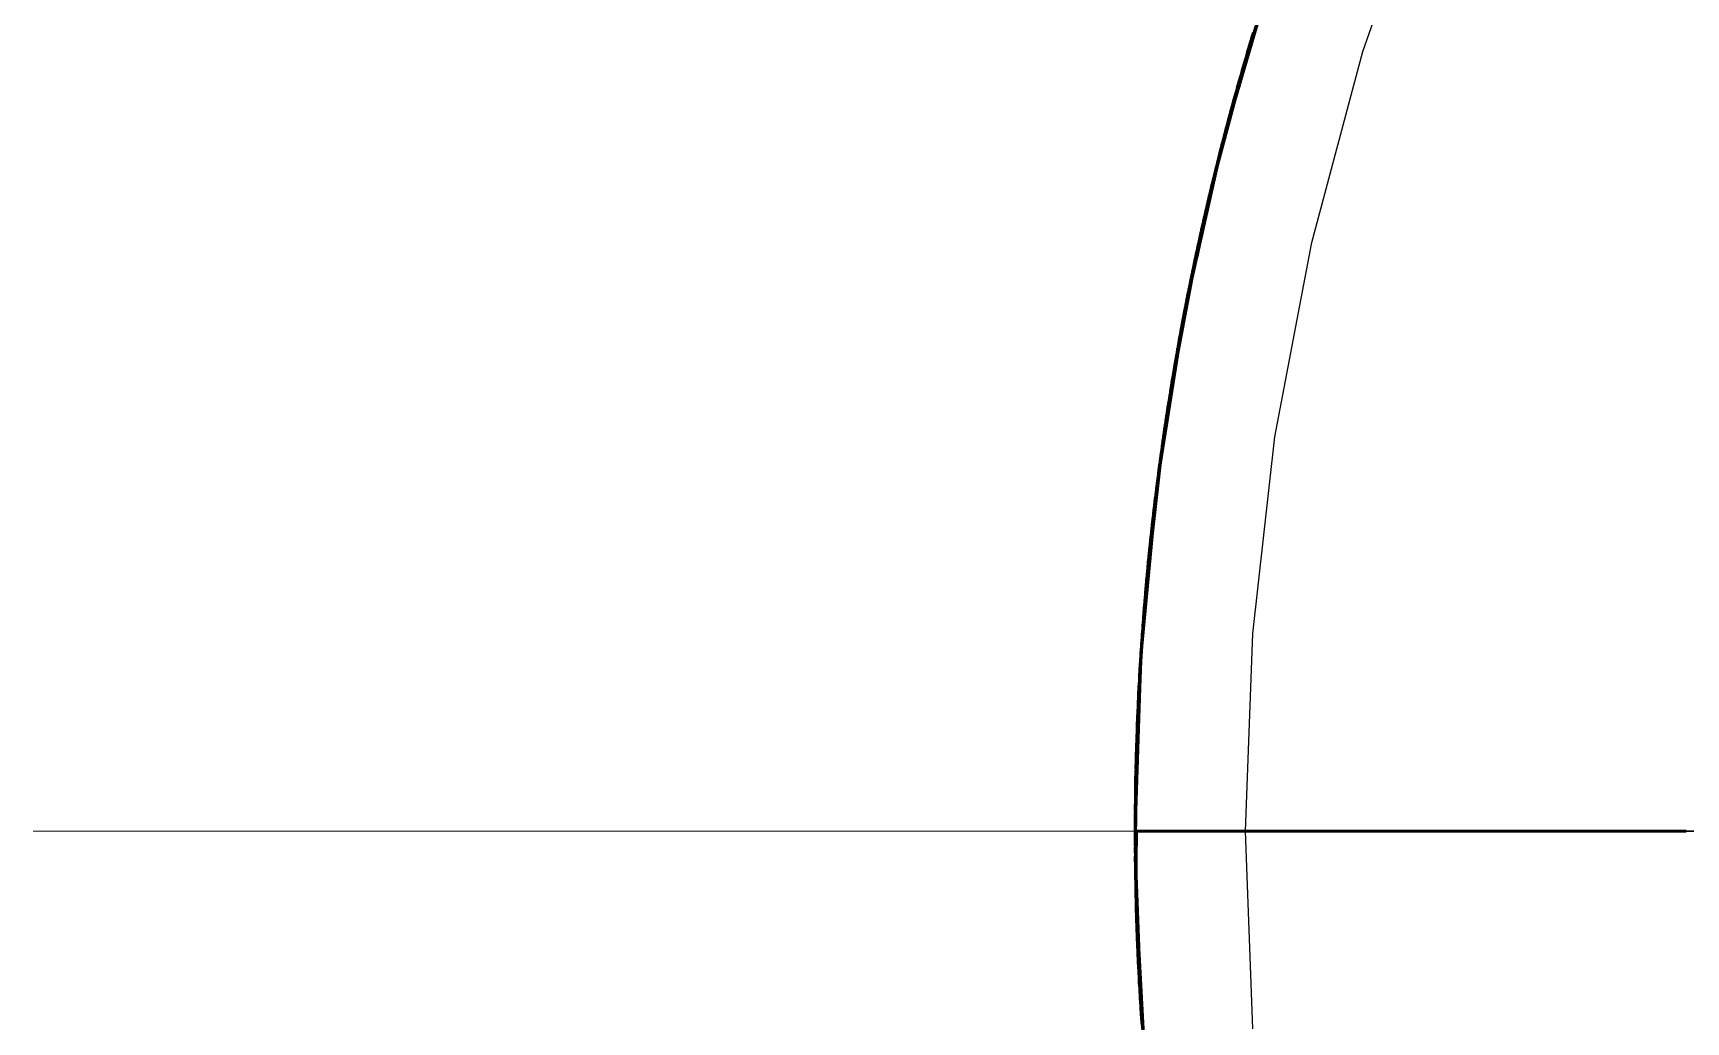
# Model space of a CAD drawing. Header units: millimetres. Extents: x 0 to 420, y 0 to 297.
# Drawn here: x 187.5 to 190.5, y 266.654 to 268.448 of the extents above; entities that cross this region are included whole.
import ezdxf

# ---------------------------------------------------------------- set-up
doc = ezdxf.new("R2010")
doc.units = ezdxf.units.MM
doc.linetypes.add('CENTER', pattern=[5.08, 3.175, -0.635, 0.635, -0.635])
doc.linetypes.add('DASHED', pattern=[1.524, 1.27, -0.254])
for name, color, linetype, lineweight in [('CENTER', 1, 'CENTER', 18), ('HIDDEN', 8, 'DASHED', 25), ('VISIBLE', 7, 'CONTINUOUS', 50)]:
    doc.layers.add(name, color=color, linetype=linetype, lineweight=lineweight)

msp = doc.modelspace()

# ---------------------------------------------------------------- linework, layer by layer
at = {"layer": 'CENTER'}
msp.add_line((187.49999, 266.99999), (201.50001, 266.99999), dxfattribs=at)
at = {"layer": 'HIDDEN'}
for points in [[(189.70795, 268.42695), (189.80771, 268.72695)], [(189.70944, 268.43195), (189.80952, 268.73185)], [(189.7112, 268.43784), (189.81164, 268.73762)], [(189.7129, 268.44327), (189.81162, 268.73716)], [(189.71297, 268.44372), (189.81378, 268.74337)], [(189.71412, 268.4473), (189.81233, 268.7389)], [(189.91325, 268.41482), (190.03181, 268.75363)], [(189.91325, 268.41482), (190.03181, 268.75363)], [(189.69952, 268.39834), (189.79749, 268.69894)], [(189.70124, 268.40425), (189.79958, 268.70472)], [(189.70446, 268.41515), (189.80348, 268.7154)], [(189.70472, 268.41583), (189.80104, 268.70816)], [(189.7062, 268.42106), (189.80559, 268.72119)], [(189.70935, 268.43145), (189.80667, 268.72356)], [(189.69152, 268.37059), (189.78776, 268.67174)], [(189.69465, 268.38152), (189.79157, 268.68246)], [(189.69549, 268.38419), (189.78996, 268.67736)], [(189.69635, 268.38743), (189.79364, 268.68825)], [(189.70009, 268.40006), (189.79547, 268.69275)], [(189.70313, 268.40978), (189.78918, 268.67312)], [(189.70774, 268.42536), (189.79216, 268.68088)], [(189.71248, 268.44119), (189.79507, 268.68844)], [(189.68204, 268.33688), (189.77616, 268.63869)], [(189.68344, 268.34191), (189.77788, 268.64363)], [(189.68509, 268.34783), (189.77989, 268.64943)], [(189.68649, 268.35258), (189.77963, 268.64827)], [(189.68675, 268.35374), (189.78192, 268.65523)], [(189.68949, 268.36253), (189.78031, 268.65003)], [(189.68984, 268.36468), (189.7857, 268.66595)], [(189.69101, 268.36855), (189.78446, 268.66187)], [(189.69396, 268.37819), (189.78329, 268.65777)], [(189.69852, 268.39401), (189.78624, 268.66545)], [(189.67415, 268.30811), (189.76647, 268.6105)], [(189.67576, 268.31406), (189.76846, 268.61632)], [(189.67739, 268.31999), (189.77045, 268.62213)], [(189.67877, 268.32502), (189.77215, 268.62707)], [(189.67883, 268.32501), (189.76961, 268.61908)], [(189.6804, 268.33095), (189.77415, 268.63289)], [(189.68211, 268.3369), (189.77422, 268.63268)], [(189.68317, 268.34071), (189.77495, 268.63458)], [(189.66511, 268.27427), (189.75531, 268.57729)], [(189.66668, 268.28022), (189.75725, 268.58312)], [(189.6696, 268.29121), (189.76087, 268.59391)], [(189.6702, 268.29321), (189.75911, 268.58807)], [(189.67119, 268.29715), (189.76283, 268.59974)], [(189.67448, 268.30908), (189.76433, 268.60356)], [(189.67736, 268.31893), (189.75841, 268.58382)], [(189.68167, 268.33459), (189.76125, 268.59165)], [(189.70022, 268.39557), (189.76402, 268.59929)], [(189.65783, 268.24633), (189.74627, 268.54986)], [(189.65913, 268.25139), (189.7479, 268.55483)], [(189.66067, 268.25734), (189.74981, 268.56067)], [(189.6618, 268.26141), (189.74934, 268.55881)], [(189.66222, 268.26328), (189.75173, 268.5665)], [(189.66461, 268.2714), (189.74999, 268.5606)], [(189.66601, 268.27746), (189.75391, 268.57248)], [(189.66879, 268.28718), (189.75282, 268.56841)], [(189.67303, 268.30299), (189.75563, 268.57616)], [(189.65048, 268.21744), (189.73712, 268.52149)], [(189.65198, 268.2234), (189.73899, 268.52735)], [(189.65349, 268.22936), (189.74087, 268.5332)], [(189.65466, 268.23371), (189.73986, 268.52941)], [(189.65478, 268.23442), (189.74248, 268.53816)], [(189.6563, 268.24038), (189.74438, 268.54402)], [(189.65772, 268.24567), (189.74421, 268.5431)], [(189.6587, 268.24946), (189.74491, 268.54504)], [(189.64207, 268.18342), (189.72657, 268.48807)], [(189.64353, 268.1894), (189.72841, 268.49395)], [(189.64625, 268.20044), (189.73182, 268.50479)], [(189.64664, 268.20177), (189.72995, 268.4982)], [(189.64773, 268.20641), (189.73367, 268.51066)], [(189.6506, 268.21766), (189.73487, 268.51379)], [(189.65732, 268.24333), (189.72973, 268.4939)], [(189.62536, 268.1126), (189.72214, 268.47377)], [(189.72214, 268.47377), (189.62536, 268.1126)], [(189.72214, 268.47377), (189.62536, 268.1126)], [(189.62675, 268.11776), (189.72202, 268.47332)], [(189.63532, 268.15534), (189.71806, 268.46048)], [(189.63795, 268.16641), (189.72139, 268.47136)], [(189.63883, 268.16978), (189.72022, 268.46689)], [(189.63939, 268.17238), (189.7232, 268.47723)], [(189.64145, 268.1798), (189.71918, 268.46267)], [(189.64274, 268.1859), (189.72505, 268.48252)], [(189.64534, 268.19571), (189.72183, 268.4705)], [(189.64926, 268.21152), (189.72448, 268.47835)], [(189.65331, 268.22758), (189.72707, 268.48602)], [(189.62734, 268.12125), (189.70795, 268.42695)], [(189.62851, 268.12632), (189.70944, 268.43195)], [(189.6299, 268.13232), (189.7112, 268.43784)], [(189.63126, 268.13785), (189.71121, 268.4374)], [(189.63129, 268.1383), (189.71297, 268.44372)], [(189.63222, 268.14195), (189.7118, 268.43918)], [(189.63249, 268.14338), (189.71448, 268.44872)], [(189.6339, 268.14937), (189.71627, 268.45461)], [(189.63506, 268.15398), (189.71591, 268.45298)], [(189.63757, 268.1637), (189.71658, 268.45495)], [(189.62074, 268.09215), (189.69952, 268.39834)], [(189.62209, 268.09816), (189.70124, 268.40425)], [(189.6246, 268.10925), (189.70446, 268.41515)], [(189.62482, 268.10991), (189.70248, 268.40778)], [(189.62597, 268.11525), (189.7062, 268.42106)], [(189.62846, 268.12581), (189.70713, 268.4235)], [(189.82035, 268.06809), (189.91325, 268.41482)], [(189.82035, 268.06809), (189.91325, 268.41482)], [(189.61451, 268.06395), (189.69152, 268.37059)], [(189.61694, 268.07507), (189.69465, 268.38152)], [(189.6176, 268.07776), (189.69336, 268.37633)], [(189.61827, 268.08107), (189.69635, 268.38743)], [(189.6212, 268.09392), (189.69789, 268.39205)], [(189.62362, 268.10378), (189.69286, 268.37206)], [(189.62724, 268.11964), (189.69534, 268.37997)], [(189.63097, 268.13578), (189.69776, 268.3877)], [(189.60718, 268.02971), (189.68204, 268.33688)], [(189.60826, 268.03482), (189.68344, 268.34191)], [(189.60953, 268.04083), (189.68509, 268.34783)], [(189.61063, 268.04566), (189.6849, 268.34664)], [(189.61081, 268.04684), (189.68675, 268.35374)], [(189.613, 268.05579), (189.68546, 268.34844)], [(189.61321, 268.05795), (189.68984, 268.36468)], [(189.61413, 268.06188), (189.68886, 268.36054)], [(189.61646, 268.07166), (189.68795, 268.35637)], [(189.62003, 268.08779), (189.69039, 268.36418)], [(189.64695, 268.19725), (189.68799, 268.35003)], [(189.60113, 268.0005), (189.67415, 268.30811)], [(189.60236, 268.00654), (189.67576, 268.31406)], [(189.60361, 268.01256), (189.67739, 268.31999)], [(189.60467, 268.01767), (189.67877, 268.32502)], [(189.60473, 268.01764), (189.67674, 268.31689)], [(189.60592, 268.0237), (189.6804, 268.33095)], [(189.60725, 268.0297), (189.68049, 268.33076)], [(189.60807, 268.03359), (189.68109, 268.33269)], [(189.59543, 267.97219), (189.66668, 268.28022)], [(189.59765, 267.98335), (189.6696, 268.29121)], [(189.59812, 267.98535), (189.66822, 268.28528)], [(189.59886, 267.98937), (189.67119, 268.29715)], [(189.6014, 268.00152), (189.67245, 268.30106)], [(189.60364, 268.01149), (189.66779, 268.28099)], [(189.60696, 268.02738), (189.67013, 268.28898)], [(189.62163, 268.08948), (189.67241, 268.29676)], [(189.58972, 267.94295), (189.65913, 268.25139)], [(189.59088, 267.94898), (189.66067, 268.25734)], [(189.59174, 267.9531), (189.66032, 268.25544)], [(189.59205, 267.95501), (189.66222, 268.26328)], [(189.59392, 267.96327), (189.66085, 268.25726)], [(189.59424, 267.96617), (189.66511, 268.27427)], [(189.59494, 267.96939), (189.66402, 268.26939)], [(189.59709, 267.97925), (189.66318, 268.26523)], [(189.60034, 267.99535), (189.66549, 268.27313)], [(189.58324, 267.90851), (189.65048, 268.21744)], [(189.58435, 267.91456), (189.65198, 268.2234)], [(189.58548, 267.9206), (189.65349, 268.22936)], [(189.58638, 267.92501), (189.65272, 268.22552)], [(189.58645, 267.92573), (189.65478, 268.23442)], [(189.58759, 267.93178), (189.6563, 268.24038)], [(189.58867, 267.93713), (189.6562, 268.23945)], [(189.58874, 267.93782), (189.65783, 268.24633)], [(189.58941, 267.94098), (189.65677, 268.24142)], [(189.57807, 267.88009), (189.64353, 268.1894)], [(189.58008, 267.89129), (189.64625, 268.20044)], [(189.58039, 267.8926), (189.6448, 268.19376)], [(189.58118, 267.89734), (189.64773, 268.20641)], [(189.58335, 267.90877), (189.64873, 268.20962)], [(189.58842, 267.93477), (189.64485, 268.18942)], [(189.57395, 267.8568), (189.63795, 268.16641)], [(189.57462, 267.86021), (189.63707, 268.16186)], [(189.57501, 267.86285), (189.63939, 268.17238)], [(189.5766, 267.87039), (189.63629, 268.15754)], [(189.57699, 267.87404), (189.64207, 268.18342)], [(189.5775, 267.87655), (189.6409, 268.17779)], [(189.57947, 267.88648), (189.63843, 268.16554)], [(189.5824, 267.90258), (189.64058, 268.17352)], [(189.58541, 267.91881), (189.64269, 268.18138)], [(189.56807, 267.82226), (189.6299, 268.13232)], [(189.56908, 267.82787), (189.62994, 268.13189)], [(189.56909, 267.82832), (189.63129, 268.1383)], [(189.56978, 267.83203), (189.63042, 268.13371)], [(189.56996, 267.83347), (189.63249, 268.14338)], [(189.57099, 267.83954), (189.6339, 268.14937)], [(189.57185, 267.84419), (189.63365, 268.14771)], [(189.57202, 267.84559), (189.63532, 268.15534)], [(189.57374, 267.85404), (189.63418, 268.1497)], [(189.55585, 267.74521), (189.62536, 268.1126)], [(189.62536, 268.1126), (189.55585, 267.74521)], [(189.62536, 268.1126), (189.55585, 267.74521)], [(189.55616, 267.74685), (189.62527, 268.11213)], [(189.56244, 267.78768), (189.62209, 268.09816)], [(189.56424, 267.79891), (189.6246, 268.10925)], [(189.56441, 267.79954), (189.62311, 268.10178)], [(189.56523, 267.80498), (189.62597, 268.11525)], [(189.56622, 267.81106), (189.62734, 268.12125)], [(189.56705, 267.81568), (189.62674, 268.11774)], [(189.56707, 267.81619), (189.62851, 268.12632)], [(189.55876, 267.76431), (189.61694, 268.07507)], [(189.55925, 267.76702), (189.61599, 268.06979)], [(189.5597, 267.77038), (189.61827, 268.08107)], [(189.56147, 267.7816), (189.62074, 268.09215)], [(189.56182, 267.7834), (189.61951, 268.08577)], [(189.56622, 267.80946), (189.61773, 268.07355)], [(189.56893, 267.8258), (189.61965, 268.08141)], [(189.75361, 267.7154), (189.82035, 268.06809)], [(189.75361, 267.7154), (189.82035, 268.06809)], [(189.55353, 267.72968), (189.60953, 268.04083)], [(189.55432, 267.73457), (189.60942, 268.03965)], [(189.55443, 267.73575), (189.61081, 268.04684)], [(189.55604, 267.74481), (189.60987, 268.04148)], [(189.55612, 267.747), (189.61321, 268.05795)], [(189.55678, 267.75096), (189.6125, 268.05376)], [(189.55704, 267.75307), (189.61451, 268.06395)], [(189.55848, 267.76084), (189.61185, 268.04955)], [(189.56103, 267.77722), (189.61378, 268.05746)], [(189.56361, 267.79338), (189.61576, 268.06551)], [(189.58098, 267.88811), (189.6123, 268.04326)], [(189.54854, 267.69499), (189.60236, 268.00654)], [(189.5494, 267.70109), (189.60361, 268.01256)], [(189.55014, 267.70625), (189.60467, 268.01767)], [(189.55019, 267.7062), (189.60316, 268.00944)], [(189.55101, 267.71234), (189.60592, 268.0237)], [(189.55189, 267.71843), (189.60718, 268.02971)], [(189.55195, 267.71839), (189.60603, 268.02354)], [(189.55252, 267.72233), (189.60649, 268.02547)], [(189.55264, 267.72359), (189.60826, 268.03482)], [(189.5453, 267.67156), (189.59765, 267.98335)], [(189.54564, 267.67356), (189.59665, 267.97734)], [(189.54613, 267.67765), (189.59886, 267.98937)], [(189.54769, 267.6889), (189.60113, 268.0005)], [(189.5479, 267.68994), (189.59987, 267.99336)], [(189.5518, 267.71608), (189.59832, 267.98114)], [(189.56253, 267.77904), (189.6001, 267.98904)], [(189.54072, 267.63683), (189.59088, 267.94898)], [(189.54132, 267.64099), (189.59065, 267.94707)], [(189.5415, 267.64292), (189.59205, 267.95501)], [(189.54285, 267.65127), (189.59106, 267.9489)], [(189.54298, 267.6542), (189.59424, 267.96617)], [(189.54348, 267.65745), (189.59346, 267.96122)], [(189.54379, 267.66028), (189.59543, 267.97219)], [(189.545, 267.66739), (189.59289, 267.95701)], [(189.54723, 267.68373), (189.59469, 267.965)], [(189.5495, 267.7), (189.59649, 267.97303)], [(189.53713, 267.60817), (189.58548, 267.9206)], [(189.53774, 267.61259), (189.58496, 267.91673)], [(189.53777, 267.61335), (189.58645, 267.92573)], [(189.53853, 267.61946), (189.58759, 267.93178)], [(189.53926, 267.62483), (189.58756, 267.93086)], [(189.53929, 267.62556), (189.58874, 267.93782)], [(189.53976, 267.62874), (189.58799, 267.93284)], [(189.53994, 267.63073), (189.58972, 267.94295)], [(189.53359, 267.57857), (189.58008, 267.89129)], [(189.5343, 267.58467), (189.58118, 267.89734)], [(189.53565, 267.59595), (189.58324, 267.90851)], [(189.53574, 267.59625), (189.58198, 267.90061)], [(189.53638, 267.60206), (189.58435, 267.91456)], [(189.52965, 267.54376), (189.57395, 267.8568)], [(189.53032, 267.54986), (189.57501, 267.86285)], [(189.53159, 267.56116), (189.57699, 267.87404)], [(189.53194, 267.5637), (189.57617, 267.86835)], [(189.53229, 267.56727), (189.57807, 267.88009)], [(189.53381, 267.57987), (189.57906, 267.88453)], [(189.53519, 267.59002), (189.57612, 267.864)], [(189.53716, 267.60635), (189.57774, 267.87202)], [(189.53916, 267.62248), (189.57938, 267.88018)], [(189.5266, 267.51504), (189.56909, 267.82832)], [(189.52715, 267.52023), (189.56996, 267.83347)], [(189.52778, 267.52635), (189.57099, 267.83954)], [(189.52834, 267.53102), (189.57084, 267.83786)], [(189.52843, 267.53246), (189.57202, 267.84559)], [(189.52961, 267.54097), (189.57125, 267.83987)], [(189.5301, 267.5472), (189.57336, 267.85218)], [(189.53143, 267.5575), (189.57285, 267.8478)], [(189.53328, 267.5737), (189.57449, 267.85593)], [(189.52362, 267.48537), (189.56424, 267.79891)], [(189.52422, 267.49149), (189.56523, 267.80498)], [(189.52483, 267.49762), (189.56622, 267.81106)], [(189.52535, 267.5028), (189.56707, 267.81619)], [(189.52536, 267.50231), (189.56584, 267.80752)], [(189.52597, 267.50892), (189.56807, 267.82226)], [(189.52662, 267.5146), (189.56814, 267.82185)], [(189.52705, 267.51876), (189.56851, 267.8237)], [(189.52089, 267.45662), (189.5597, 267.77038)], [(189.52195, 267.46793), (189.56147, 267.7816)], [(189.52218, 267.46974), (189.56065, 267.77516)], [(189.52253, 267.47405), (189.56244, 267.78768)], [(189.52374, 267.48598), (189.56323, 267.79138)], [(189.5266, 267.51251), (189.56106, 267.77083)], [(189.51398, 267.37364), (189.55585, 267.74521)], [(189.55585, 267.74521), (189.51398, 267.37364)], [(189.55585, 267.74521), (189.51398, 267.37364)], [(189.51398, 267.37364), (189.55541, 267.74133)], [(189.51879, 267.43306), (189.55612, 267.747)], [(189.5192, 267.43704), (189.55567, 267.74277)], [(189.51933, 267.43917), (189.55704, 267.75307)], [(189.52027, 267.44699), (189.55529, 267.73855)], [(189.52033, 267.4505), (189.55876, 267.76431)], [(189.52065, 267.45322), (189.55814, 267.75896)], [(189.52179, 267.46353), (189.55672, 267.74653)], [(189.52333, 267.47979), (189.55818, 267.7547)], [(189.52493, 267.49606), (189.55964, 267.76284)], [(189.51588, 267.39814), (189.55101, 267.71234)], [(189.51637, 267.40428), (189.55189, 267.71843)], [(189.51643, 267.4042), (189.55113, 267.71223)], [(189.51676, 267.40821), (189.55147, 267.71415)], [(189.5168, 267.40947), (189.55264, 267.72359)], [(189.5173, 267.4156), (189.55353, 267.72968)], [(189.51778, 267.42054), (189.55349, 267.72851)], [(189.51782, 267.42172), (189.55443, 267.73575)], [(189.51885, 267.43086), (189.55383, 267.73036)], [(189.53468, 267.57541), (189.55614, 267.73233)], [(189.71342, 267.3587), (189.75361, 267.7154)], [(189.71342, 267.3587), (189.75361, 267.7154)], [(189.51321, 267.36321), (189.54613, 267.67765)], [(189.51405, 267.37454), (189.54769, 267.6889)], [(189.51419, 267.3756), (189.54688, 267.6817)], [(189.51452, 267.38067), (189.54854, 267.69499)], [(189.51499, 267.38681), (189.5494, 267.70109)], [(189.5154, 267.39201), (189.55014, 267.70625)], [(189.51545, 267.39192), (189.54915, 267.69796)], [(189.52317, 267.46546), (189.54738, 267.67737)], [(189.51155, 267.33961), (189.54298, 267.6542)], [(189.51183, 267.34287), (189.54252, 267.64921)], [(189.51197, 267.34573), (189.54379, 267.66028)], [(189.51276, 267.35708), (189.5453, 267.67156)], [(189.51297, 267.35908), (189.54468, 267.66549)], [(189.51392, 267.36937), (189.5435, 267.65303)], [(189.51516, 267.38572), (189.5448, 267.66118)], [(189.51644, 267.40193), (189.54611, 267.66938)], [(189.50929, 267.30465), (189.53853, 267.61946)], [(189.50967, 267.31079), (189.53929, 267.62556)], [(189.50969, 267.31002), (189.53855, 267.61856)], [(189.50993, 267.31398), (189.53886, 267.62054)], [(189.51, 267.316), (189.53994, 267.63073)], [(189.51038, 267.32213), (189.54072, 267.63683)], [(189.51072, 267.32632), (189.54061, 267.63491)], [(189.51078, 267.32826), (189.5415, 267.64292)], [(189.5116, 267.33668), (189.54091, 267.63677)], [(189.51272, 267.35287), (189.54222, 267.64497)], [(189.50791, 267.28101), (189.53565, 267.59595)], [(189.50799, 267.28134), (189.53489, 267.58799)], [(189.50825, 267.28716), (189.53638, 267.60206)], [(189.50862, 267.2933), (189.53713, 267.60817)], [(189.50893, 267.29851), (189.53777, 267.61335)], [(189.50894, 267.29772), (189.53685, 267.60427)], [(189.50606, 267.24604), (189.53159, 267.56116)], [(189.50637, 267.25217), (189.53229, 267.56727)], [(189.50695, 267.26354), (189.53359, 267.57857)], [(189.50708, 267.26482), (189.533, 267.57176)], [(189.50728, 267.26967), (189.5343, 267.58467)], [(189.50876, 267.29148), (189.53246, 267.55919)], [(189.50974, 267.30769), (189.53359, 267.56741)], [(189.50472, 267.2172), (189.52843, 267.53246)], [(189.50522, 267.22855), (189.52965, 267.54376)], [(189.50535, 267.22575), (189.52802, 267.52669)], [(189.50545, 267.23201), (189.52935, 267.5391)], [(189.50551, 267.23468), (189.53032, 267.54986)], [(189.50613, 267.24238), (189.52911, 267.53468)], [(189.50625, 267.24859), (189.53114, 267.55543)], [(189.50695, 267.25862), (189.53024, 267.54291)], [(189.50783, 267.2751), (189.53135, 267.55103)], [(189.50332, 267.18219), (189.52483, 267.49762)], [(189.50352, 267.18739), (189.52535, 267.5028)], [(189.50375, 267.19355), (189.52597, 267.50892)], [(189.50399, 267.19969), (189.5266, 267.51504)], [(189.50404, 267.19928), (189.52606, 267.5085)], [(189.50421, 267.2049), (189.52715, 267.52023)], [(189.50421, 267.20341), (189.52631, 267.51039)], [(189.50446, 267.21105), (189.52778, 267.52635)], [(189.50472, 267.21572), (189.52774, 267.52468)], [(189.50232, 267.15239), (189.52195, 267.46793)], [(189.50252, 267.15853), (189.52253, 267.47405)], [(189.50289, 267.1699), (189.52362, 267.48537)], [(189.50297, 267.17047), (189.52308, 267.47781)], [(189.5031, 267.17604), (189.52422, 267.49149)], [(189.50356, 267.18694), (189.52467, 267.49407)], [(189.50153, 267.12352), (189.51933, 267.43917)], [(189.50181, 267.13489), (189.52033, 267.4505)], [(189.50196, 267.13761), (189.52005, 267.4451)], [(189.50198, 267.14102), (189.52089, 267.45662)], [(189.50244, 267.1542), (189.52153, 267.46145)], [(189.50296, 267.16429), (189.52036, 267.44087)], [(189.50352, 267.18067), (189.5213, 267.44906)], [(189.50415, 267.19716), (189.52222, 267.45717)], [(189.50088, 267.09371), (189.5168, 267.40947)], [(189.501, 267.09986), (189.5173, 267.4156)], [(189.50112, 267.10601), (189.51782, 267.42172)], [(189.50116, 267.10483), (189.51734, 267.41445)], [(189.50138, 267.11738), (189.51879, 267.43306)], [(189.50154, 267.12135), (189.51861, 267.42881)], [(189.50158, 267.11517), (189.51756, 267.41633)], [(189.50198, 267.13135), (189.5185, 267.42458)], [(189.50244, 267.14799), (189.51942, 267.43261)], [(189.50824, 267.26041), (189.51975, 267.41848)], [(189.50042, 267.06483), (189.51452, 267.38067)], [(189.50051, 267.07098), (189.51499, 267.38681)], [(189.50058, 267.0762), (189.5154, 267.39201)], [(189.50065, 267.07608), (189.51494, 267.38369)], [(189.50068, 267.08235), (189.51588, 267.39814)], [(189.50079, 267.08851), (189.51637, 267.40428)], [(189.50085, 267.0884), (189.51601, 267.39808)], [(189.50092, 267.09248), (189.51622, 267.39998)], [(189.5, 266.99999), (189.51398, 267.37364)], [(189.51398, 267.37364), (189.5, 266.99999)], [(189.51398, 267.37364), (189.5, 266.99999)], [(189.5, 266.99999), (189.51398, 267.37364)], [(189.50017, 267.04118), (189.51276, 267.35708)], [(189.50022, 267.04732), (189.51321, 267.36321)], [(189.50025, 267.04317), (189.51253, 267.35097)], [(189.50035, 267.05868), (189.51405, 267.37454)], [(189.50042, 267.05975), (189.5137, 267.3673)], [(189.50075, 267.06989), (189.51292, 267.3467)], [(189.501, 267.08621), (189.5137, 267.35495)], [(189.5037, 267.14998), (189.51447, 267.36302)], [(189.7, 266.99999), (189.71342, 267.3587)], [(189.7, 266.99999), (189.71342, 267.3587)], [(189.5, 267.00615), (189.51038, 267.32213)], [(189.50001, 267.01229), (189.51078, 267.32826)], [(189.50006, 267.02366), (189.51155, 267.33961)], [(189.50007, 267.01035), (189.5104, 267.32023)], [(189.50009, 267.0298), (189.51197, 267.34573)], [(189.50014, 267.02692), (189.5114, 267.33461)], [(189.5003, 267.02073), (189.51058, 267.3221)], [(189.50039, 267.03694), (189.51137, 267.33037)], [(189.50054, 267.05353), (189.51214, 267.33846)], [(189.5, 266.99999), (189.51, 267.316)], [(189.50001, 266.99479), (189.50967, 267.31079)], [(189.50002, 266.98863), (189.50929, 267.30465)], [(189.50004, 266.98248), (189.50893, 267.29851)], [(189.50006, 266.97726), (189.50862, 267.2933)], [(189.50007, 266.99398), (189.50938, 267.3038)], [(189.50009, 266.97111), (189.50825, 267.28716)], [(189.5001, 266.98166), (189.50858, 267.2894)], [(189.50013, 266.99999), (189.50956, 267.30575)], [(189.50013, 266.96495), (189.50791, 267.28101)], [(189.50018, 266.96529), (189.50765, 267.27303)], [(189.50021, 266.95359), (189.50728, 267.26967)], [(189.50027, 266.94745), (189.50695, 267.26354)], [(189.50033, 266.94872), (189.50679, 267.25669)], [(189.50032, 266.97543), (189.50705, 267.24411)], [(189.50041, 266.93608), (189.50637, 267.25217)], [(189.50042, 266.95906), (189.50645, 267.23587)], [(189.50049, 266.92994), (189.50606, 267.24604)], [(189.5005, 266.99999), (189.50765, 267.25238)], [(189.50052, 266.93248), (189.50597, 267.2403)], [(189.50058, 266.94251), (189.50586, 267.22773)], [(189.50066, 266.91857), (189.50551, 267.23468)], [(189.50076, 266.91243), (189.50522, 267.22855)], [(189.50077, 266.91589), (189.50521, 267.22388)], [(189.5008, 266.92628), (189.50526, 267.21944)], [(189.50098, 266.90106), (189.50472, 267.2172)], [(189.50107, 266.90965), (189.50467, 267.21141)], [(189.50108, 266.89956), (189.50453, 267.20941)], [(189.50111, 266.89492), (189.50446, 267.21105)], [(189.50124, 266.88876), (189.50421, 267.2049)], [(189.50136, 266.88354), (189.50399, 267.19969)], [(189.50134, 266.88724), (189.504, 267.19504)], [(189.50143, 266.88317), (189.50387, 267.19311)], [(189.5015, 266.8774), (189.50375, 267.19355)], [(189.50166, 266.87124), (189.50352, 267.18739)], [(189.50173, 266.87081), (189.50339, 267.17865)], [(189.5018, 266.86604), (189.50332, 267.18219)], [(189.50196, 266.85989), (189.5031, 267.17604)], [(189.50214, 266.85374), (189.50289, 267.1699)], [(189.50167, 266.88101), (189.50328, 267.14165)], [(189.50306, 266.82487), (189.50198, 267.14102)], [(189.50219, 266.85429), (189.50283, 267.16232)], [(189.50268, 266.83623), (189.50232, 267.15239)], [(189.50269, 266.83804), (189.50232, 267.14589)], [(189.50249, 266.84237), (189.50252, 267.15853)], [(189.50396, 266.80124), (189.50138, 267.11738)], [(189.50386, 266.80518), (189.50147, 267.11313)], [(189.50371, 266.80738), (189.50153, 267.12352)], [(189.50367, 266.81521), (189.50163, 267.10889)], [(189.50328, 266.81873), (189.50181, 267.13489)], [(189.50325, 266.82145), (189.50187, 267.12947)], [(189.50308, 266.83185), (189.50203, 267.11694)], [(189.50209, 266.86457), (189.50287, 267.13345)], [(189.50256, 266.84811), (189.50245, 267.12524)], [(189.50547, 266.76623), (189.50068, 267.08235)], [(189.50519, 266.77238), (189.50079, 267.08851)], [(189.50526, 266.77225), (189.50082, 267.08233)], [(189.50495, 266.77758), (189.50088, 267.09371)], [(189.50507, 266.77638), (189.50091, 267.08421)], [(189.50468, 266.78373), (189.501, 267.09986)], [(189.50453, 266.78872), (189.50111, 267.0987)], [(189.50442, 266.78987), (189.50112, 267.10601)], [(189.5043, 266.79902), (189.50121, 267.10061)], [(189.50228, 266.99999), (189.50326, 267.10293)], [(189.50722, 266.73124), (189.50022, 267.04732)], [(189.50663, 266.74259), (189.50035, 267.05868)], [(189.50632, 266.74873), (189.50042, 267.06483)], [(189.50664, 266.74366), (189.50045, 267.05144)], [(189.50602, 266.75488), (189.50051, 267.07098)], [(189.50576, 266.76009), (189.50058, 267.0762)], [(189.50583, 266.75994), (189.50066, 267.06788)], [(189.5021, 266.99999), (189.5015, 267.04725)], [(189.50856, 266.70762), (189.50006, 267.02366)], [(189.5082, 266.71375), (189.50009, 267.0298)], [(189.50756, 266.72511), (189.50017, 267.04118)], [(189.50843, 266.71085), (189.50023, 267.01867)], [(189.50752, 266.72709), (189.50032, 267.03504)], [(189.50715, 266.73746), (189.50071, 267.02254)], [(189.50632, 266.75377), (189.50098, 267.03083)], [(189.50554, 266.77014), (189.50124, 267.03909)], [(189.50961, 266.69013), (189.5, 267.00615)], [(189.51398, 266.62634), (189.5, 266.99999)], [(189.5, 266.99999), (189.5139, 266.62847)], [(190.75, 266.99999), (189.5, 266.99999)], [(189.5, 266.99999), (190.75, 266.99999)], [(189.5, 266.99999), (189.5, 266.99999)], [(189.5, 266.99999), (190.75, 266.99999)], [(189.5, 266.99999), (189.5, 266.99999)], [(189.5, 266.99999), (189.51398, 266.62634)], [(189.5137, 266.63008), (189.5, 266.99999)], [(189.51185, 266.65716), (189.5, 266.99987)], [(189.50923, 266.69627), (189.50001, 267.01229)], [(189.51033, 266.6788), (189.50001, 266.99479)], [(189.51073, 266.67265), (189.50002, 266.98863)], [(189.50283, 266.83368), (189.50005, 266.99738)], [(189.50941, 266.69434), (189.50014, 267.00427)], [(189.51045, 266.67796), (189.50015, 266.98782)], [(189.50038, 266.99999), (189.5002, 267.00616)], [(189.50999, 266.68817), (189.50021, 266.98975)], [(189.50898, 266.70469), (189.50044, 266.99784)], [(189.50805, 266.72087), (189.50046, 267.01445)], [(189.50421, 266.83387), (189.50221, 266.99155)], [(189.71342, 266.64129), (189.7, 266.99999)], [(189.71342, 266.64129), (189.7, 266.99999)], [(189.51114, 266.66652), (189.50004, 266.98248)], [(189.51149, 266.66131), (189.50006, 266.97726)], [(189.51191, 266.65517), (189.50009, 266.97111)], [(189.51233, 266.64903), (189.50013, 266.96495)], [(189.51126, 266.66566), (189.50027, 266.97339)], [(189.51237, 266.64937), (189.50038, 266.95697)], [(189.51314, 266.6377), (189.50021, 266.95359)], [(189.51359, 266.63158), (189.50027, 266.94745)], [(189.51444, 266.62023), (189.50041, 266.93608)], [(189.51491, 266.61411), (189.50049, 266.92994)], [(189.51356, 266.63283), (189.50055, 266.94059)], [(189.51187, 266.65949), (189.50161, 266.92807)], [(189.50913, 266.72298), (189.50168, 266.93634)], [(189.5158, 266.60277), (189.50066, 266.91857)], [(189.51478, 266.61663), (189.50076, 266.9242)], [(189.51629, 266.59665), (189.50076, 266.91243)], [(189.51723, 266.58533), (189.50098, 266.90106)], [(189.51608, 266.60011), (189.50105, 266.90777)], [(189.51545, 266.61048), (189.50137, 266.90335)], [(189.51421, 266.62663), (189.50145, 266.91166)], [(189.513, 266.64318), (189.50153, 266.91978)], [(189.51774, 266.5792), (189.50111, 266.89492)], [(189.51827, 266.57306), (189.50124, 266.88876)], [(189.51742, 266.58379), (189.50128, 266.89331)], [(189.51677, 266.59391), (189.5013, 266.89528)], [(189.51871, 266.56787), (189.50136, 266.88354)], [(189.51925, 266.56174), (189.5015, 266.8774)], [(189.5188, 266.56752), (189.50165, 266.87695)], [(189.51846, 266.57152), (189.50166, 266.87892)], [(189.51979, 266.5556), (189.50166, 266.87124)], [(189.52025, 266.55042), (189.5018, 266.86604)], [(189.52081, 266.54429), (189.50196, 266.85989)], [(189.51989, 266.55519), (189.50208, 266.86251)], [(189.52137, 266.53817), (189.50214, 266.85374)], [(189.52244, 266.52685), (189.50249, 266.84237)], [(189.52139, 266.5387), (189.50256, 266.84617)], [(189.52302, 266.52074), (189.50268, 266.83623)], [(189.52412, 266.50942), (189.50306, 266.82487)], [(189.52291, 266.52253), (189.50309, 266.82975)], [(189.51146, 266.66231), (189.5031, 266.82582)], [(189.52473, 266.50331), (189.50328, 266.81873)], [(189.52452, 266.50601), (189.50368, 266.81333)], [(189.52587, 266.492), (189.50371, 266.80738)], [(189.51919, 266.56534), (189.50432, 266.82554)], [(189.52064, 266.54899), (189.50442, 266.8173)], [(189.52215, 266.53255), (189.50453, 266.80912)], [(189.5265, 266.48588), (189.50396, 266.80124)], [(189.52617, 266.48978), (189.50432, 266.79701)], [(189.52769, 266.47457), (189.50442, 266.78987)], [(189.5237, 266.51637), (189.50463, 266.80081)], [(189.52833, 266.46845), (189.50468, 266.78373)], [(189.52534, 266.49981), (189.50474, 266.79276)], [(189.52699, 266.48367), (189.50484, 266.78448)], [(189.52787, 266.47346), (189.50487, 266.78255)], [(189.52899, 266.46233), (189.50495, 266.77758)], [(189.52956, 266.45716), (189.50519, 266.77238)], [(189.53022, 266.45104), (189.50547, 266.76623)], [(189.52918, 266.46118), (189.50557, 266.76811)], [(189.52964, 266.45701), (189.5056, 266.76625)], [(189.5309, 266.44493), (189.50576, 266.76009)], [(189.53149, 266.43975), (189.50602, 266.75488)], [(189.53218, 266.43363), (189.50632, 266.74873)], [(189.53099, 266.44476), (189.50636, 266.75179)], [(189.53288, 266.42753), (189.50663, 266.74259)], [(189.53282, 266.42859), (189.5072, 266.73537)], [(189.53419, 266.41623), (189.50722, 266.73124)], [(189.53491, 266.41014), (189.50756, 266.72511)], [(189.53474, 266.4121), (189.5081, 266.71898)], [(189.53627, 266.39885), (189.5082, 266.71375)], [(189.53701, 266.39275), (189.50856, 266.70762)], [(189.53669, 266.39594), (189.50904, 266.70265)], [(189.53841, 266.38146), (189.50923, 266.69627)], [(189.53005, 266.45499), (189.50942, 266.71477)], [(189.53917, 266.37536), (189.50961, 266.69013)], [(189.53187, 266.43863), (189.50971, 266.70656)], [(189.53372, 266.42245), (189.51, 266.69825)], [(189.53567, 266.40592), (189.51028, 266.6902)], [(189.53871, 266.37957), (189.51005, 266.68628)], [(189.5406, 266.36409), (189.51033, 266.6788)], [(189.53763, 266.38983), (189.51057, 266.68192)], [(189.54139, 266.35799), (189.51073, 266.67265)], [(189.53966, 266.37347), (189.51085, 266.67378)], [(189.54078, 266.36323), (189.51092, 266.67189)], [(189.54218, 266.35189), (189.51114, 266.66652)], [(189.54287, 266.34672), (189.51149, 266.66131)], [(189.54236, 266.35101), (189.51194, 266.65748)], [(189.5247, 266.51843), (189.51273, 266.67578)], [(189.54367, 266.34061), (189.51191, 266.65517)], [(189.54288, 266.3471), (189.51202, 266.65546)]]:
    msp.add_lwpolyline(points, dxfattribs=at)
at = {"layer": 'VISIBLE'}
for points in [[(189.65914, 268.25141), (189.74791, 268.55485)], [(189.68799, 268.35003), (189.7146, 268.44909)], [(189.69776, 268.3877), (189.70987, 268.43339)], [(189.70713, 268.4235), (189.70873, 268.42958)], [(189.70873, 268.42958), (189.70935, 268.43145)], [(189.70987, 268.43339), (189.71248, 268.44119)], [(189.71121, 268.4374), (189.7123, 268.44149)], [(189.7118, 268.43918), (189.71344, 268.44529)], [(189.7123, 268.44149), (189.7129, 268.44327)], [(189.71344, 268.44529), (189.71412, 268.4473)], [(189.69286, 268.37206), (189.70056, 268.4019)], [(189.69534, 268.37997), (189.70519, 268.41765)], [(189.69789, 268.39205), (189.69945, 268.3981)], [(189.69945, 268.3981), (189.70009, 268.40006)], [(189.70056, 268.4019), (189.70313, 268.40978)], [(189.70248, 268.40778), (189.70406, 268.41384)], [(189.70406, 268.41384), (189.70472, 268.41583)], [(189.70519, 268.41765), (189.70774, 268.42536)], [(189.68365, 268.34264), (189.70022, 268.39557)], [(189.68795, 268.35637), (189.69147, 268.37039)], [(189.68886, 268.36054), (189.69037, 268.36656)], [(189.69037, 268.36656), (189.69101, 268.36855)], [(189.69039, 268.36418), (189.69599, 268.38616)], [(189.69147, 268.37039), (189.69396, 268.37819)], [(189.69336, 268.37633), (189.69489, 268.38233)], [(189.69489, 268.38233), (189.69549, 268.38419)], [(189.69599, 268.38616), (189.69852, 268.39401)], [(189.67241, 268.29676), (189.68365, 268.34264)], [(189.68109, 268.33269), (189.68258, 268.33881)], [(189.68151, 268.33497), (189.68211, 268.3369)], [(189.68258, 268.33881), (189.68317, 268.34071)], [(189.6849, 268.34664), (189.68592, 268.35078)], [(189.68546, 268.34844), (189.68699, 268.35461)], [(189.68592, 268.35078), (189.68649, 268.35258)], [(189.68699, 268.35461), (189.68949, 268.36253)], [(189.66779, 268.28099), (189.67493, 268.31098)], [(189.67013, 268.28898), (189.67927, 268.32682)], [(189.67245, 268.30106), (189.67389, 268.30716)], [(189.67389, 268.30716), (189.67448, 268.30908)], [(189.67493, 268.31098), (189.67736, 268.31893)], [(189.67674, 268.31689), (189.67821, 268.32299)], [(189.67821, 268.32299), (189.67883, 268.32501)], [(189.67927, 268.32682), (189.68167, 268.33459)], [(189.68049, 268.33076), (189.68151, 268.33497)], [(189.66318, 268.26523), (189.66643, 268.27929)], [(189.66541, 268.27546), (189.66601, 268.27746)], [(189.66549, 268.27313), (189.67066, 268.29515)], [(189.66643, 268.27929), (189.66879, 268.28718)], [(189.66822, 268.28528), (189.66963, 268.29131)], [(189.66963, 268.29131), (189.6702, 268.29321)], [(189.67066, 268.29515), (189.67303, 268.30299)], [(189.58973, 267.94296), (189.65914, 268.25141)], [(189.65677, 268.24142), (189.65815, 268.24756)], [(189.65815, 268.24756), (189.6587, 268.24946)], [(189.66032, 268.25544), (189.66126, 268.25959)], [(189.66085, 268.25726), (189.66226, 268.26344)], [(189.66126, 268.25959), (189.6618, 268.26141)], [(189.66226, 268.26344), (189.66461, 268.2714)], [(189.66402, 268.26939), (189.66541, 268.27546)], [(189.64269, 268.18138), (189.65103, 268.2196)], [(189.64485, 268.18942), (189.65506, 268.2355)], [(189.65006, 268.21575), (189.6506, 268.21766)], [(189.65103, 268.2196), (189.65331, 268.22758)], [(189.65272, 268.22552), (189.65407, 268.23166)], [(189.65407, 268.23166), (189.65466, 268.23371)], [(189.65506, 268.2355), (189.65732, 268.24333)], [(189.6562, 268.23945), (189.65715, 268.2437)], [(189.65715, 268.2437), (189.65772, 268.24567)], [(189.63258, 268.14375), (189.64695, 268.19725)], [(189.63843, 268.16554), (189.64313, 268.18774)], [(189.64058, 268.17352), (189.64706, 268.20368)], [(189.64313, 268.18774), (189.64534, 268.19571)], [(189.6448, 268.19376), (189.6461, 268.19982)], [(189.6461, 268.19982), (189.64664, 268.20177)], [(189.64706, 268.20368), (189.64926, 268.21152)], [(189.64873, 268.20962), (189.65006, 268.21575)], [(189.63544, 268.15586), (189.63757, 268.1637)], [(189.63629, 268.15754), (189.63925, 268.17181)], [(189.63707, 268.16186), (189.63833, 268.16794)], [(189.63833, 268.16794), (189.63883, 268.16978)], [(189.63925, 268.17181), (189.64145, 268.1798)], [(189.6409, 268.17779), (189.64218, 268.18389)], [(189.64218, 268.18389), (189.64274, 268.1859)], [(189.6123, 268.04326), (189.63258, 268.14375)], [(189.61965, 268.08141), (189.62885, 268.12778)], [(189.62885, 268.12778), (189.63097, 268.13578)], [(189.62994, 268.13189), (189.63077, 268.13603)], [(189.63042, 268.13371), (189.63167, 268.13989)], [(189.63077, 268.13603), (189.63126, 268.13785)], [(189.63167, 268.13989), (189.63222, 268.14195)], [(189.63365, 268.14771), (189.63452, 268.15199)], [(189.63418, 268.1497), (189.63544, 268.15586)], [(189.63452, 268.15199), (189.63506, 268.15398)], [(189.61773, 268.07355), (189.62518, 268.11179)], [(189.62156, 268.09577), (189.62362, 268.10378)], [(189.62311, 268.10178), (189.6243, 268.10791)], [(189.6243, 268.10791), (189.62482, 268.10991)], [(189.62518, 268.11179), (189.62724, 268.11964)], [(189.62527, 268.11213), (189.62536, 268.1126)], [(189.62536, 268.1126), (189.62675, 268.11776)], [(189.62536, 268.1126), (189.62536, 268.1126)], [(189.62674, 268.11774), (189.62796, 268.12391)], [(189.62796, 268.12391), (189.62846, 268.12581)], [(189.60842, 268.03555), (189.62163, 268.08948)], [(189.61378, 268.05746), (189.61798, 268.07977)], [(189.61447, 268.06375), (189.61646, 268.07166)], [(189.61576, 268.06551), (189.62156, 268.09577)], [(189.61599, 268.06979), (189.61713, 268.07589)], [(189.61713, 268.07589), (189.6176, 268.07776)], [(189.61798, 268.07977), (189.62003, 268.08779)], [(189.61951, 268.08577), (189.62068, 268.09191)], [(189.62068, 268.09191), (189.6212, 268.09392)], [(189.60942, 268.03965), (189.61018, 268.04383)], [(189.60987, 268.04148), (189.611, 268.04772)], [(189.61018, 268.04383), (189.61063, 268.04566)], [(189.611, 268.04772), (189.613, 268.05579)], [(189.61185, 268.04955), (189.61447, 268.06375)], [(189.6125, 268.05376), (189.61362, 268.05986)], [(189.61362, 268.05986), (189.61413, 268.06188)], [(189.59832, 267.98114), (189.60505, 268.01949)], [(189.6001, 267.98904), (189.60842, 268.03555)], [(189.60172, 268.00341), (189.60364, 268.01149)], [(189.60316, 268.00944), (189.60423, 268.0156)], [(189.60423, 268.0156), (189.60473, 268.01764)], [(189.60505, 268.01949), (189.60696, 268.02738)], [(189.60603, 268.02354), (189.60678, 268.02777)], [(189.60649, 268.02547), (189.6076, 268.03167)], [(189.60678, 268.02777), (189.60725, 268.0297)], [(189.6076, 268.03167), (189.60807, 268.03359)], [(189.59469, 267.965), (189.59846, 267.98735)], [(189.59524, 267.97125), (189.59709, 267.97925)], [(189.59649, 267.97303), (189.60172, 268.00341)], [(189.59665, 267.97734), (189.59768, 267.98344)], [(189.59768, 267.98344), (189.59812, 267.98535)], [(189.59846, 267.98735), (189.60034, 267.99535)], [(189.59987, 267.99336), (189.60093, 267.99953)], [(189.60093, 267.99953), (189.6014, 268.00152)], [(189.59065, 267.94707), (189.59133, 267.95126)], [(189.59106, 267.9489), (189.59208, 267.95516)], [(189.59133, 267.95126), (189.59174, 267.9531)], [(189.59208, 267.95516), (189.59392, 267.96327)], [(189.59289, 267.95701), (189.59524, 267.97125)], [(189.59346, 267.96122), (189.59447, 267.96736)], [(189.59447, 267.96736), (189.59494, 267.96939)], [(189.53995, 267.63074), (189.58973, 267.94296)], [(189.57938, 267.88018), (189.58666, 267.92683)], [(189.58364, 267.9107), (189.58541, 267.91881)], [(189.58496, 267.91673), (189.58592, 267.92293)], [(189.58592, 267.92293), (189.58638, 267.92501)], [(189.58666, 267.92683), (189.58842, 267.93477)], [(189.58756, 267.93086), (189.58823, 267.93515)], [(189.58799, 267.93284), (189.58898, 267.93906)], [(189.58823, 267.93515), (189.58867, 267.93713)], [(189.58898, 267.93906), (189.58941, 267.94098)], [(189.57003, 267.83384), (189.58098, 267.88811)], [(189.57612, 267.864), (189.58068, 267.89457)], [(189.57774, 267.87202), (189.58364, 267.9107)], [(189.57777, 267.87842), (189.57947, 267.88648)], [(189.57906, 267.88453), (189.57997, 267.89065)], [(189.57997, 267.89065), (189.58039, 267.8926)], [(189.58068, 267.89457), (189.5824, 267.90258)], [(189.58198, 267.90061), (189.58292, 267.9068)], [(189.58292, 267.9068), (189.58335, 267.90877)], [(189.57285, 267.8478), (189.57491, 267.86227)], [(189.57336, 267.85218), (189.57423, 267.85835)], [(189.57423, 267.85835), (189.57462, 267.86021)], [(189.57449, 267.85593), (189.57777, 267.87842)], [(189.57491, 267.86227), (189.5766, 267.87039)], [(189.57617, 267.86835), (189.57707, 267.87451)], [(189.57707, 267.87451), (189.5775, 267.87655)], [(189.55614, 267.73233), (189.57003, 267.83384)], [(189.56851, 267.8237), (189.56936, 267.82993)], [(189.56871, 267.82602), (189.56908, 267.82787)], [(189.56936, 267.82993), (189.56978, 267.83203)], [(189.57084, 267.83786), (189.57144, 267.84218)], [(189.57125, 267.83987), (189.57211, 267.84611)], [(189.57144, 267.84218), (189.57185, 267.84419)], [(189.57211, 267.84611), (189.57374, 267.85404)], [(189.55964, 267.76284), (189.56466, 267.80147)], [(189.56106, 267.77083), (189.56731, 267.81766)], [(189.56323, 267.79138), (189.56402, 267.79755)], [(189.56402, 267.79755), (189.56441, 267.79954)], [(189.56466, 267.80147), (189.56622, 267.80946)], [(189.56584, 267.80752), (189.56667, 267.81375)], [(189.56667, 267.81375), (189.56705, 267.81568)], [(189.56731, 267.81766), (189.56893, 267.8258)], [(189.56814, 267.82185), (189.56871, 267.82602)], [(189.55275, 267.72433), (189.56253, 267.77904)], [(189.55672, 267.74653), (189.5595, 267.76907)], [(189.55818, 267.7547), (189.56205, 267.78526)], [(189.55889, 267.76514), (189.55925, 267.76702)], [(189.5595, 267.76907), (189.56103, 267.77722)], [(189.56065, 267.77516), (189.56143, 267.78135)], [(189.56143, 267.78135), (189.56182, 267.7834)], [(189.56205, 267.78526), (189.56361, 267.79338)], [(189.55383, 267.73036), (189.55456, 267.73663)], [(189.55456, 267.73663), (189.55604, 267.74481)], [(189.55529, 267.73855), (189.55701, 267.75286)], [(189.55541, 267.74133), (189.55585, 267.74521)], [(189.55567, 267.74277), (189.55641, 267.74892)], [(189.55585, 267.74521), (189.55616, 267.74685)], [(189.55585, 267.74521), (189.55585, 267.74521)], [(189.55641, 267.74892), (189.55678, 267.75096)], [(189.55701, 267.75286), (189.55848, 267.76084)], [(189.55814, 267.75896), (189.55889, 267.76514)], [(189.54611, 267.66938), (189.5504, 267.70809)], [(189.54738, 267.67737), (189.55275, 267.72433)], [(189.5504, 267.70809), (189.5518, 267.71608)], [(189.55113, 267.71223), (189.55161, 267.71647)], [(189.55147, 267.71415), (189.55217, 267.7204)], [(189.55161, 267.71647), (189.55195, 267.71839)], [(189.55217, 267.7204), (189.55252, 267.72233)], [(189.55349, 267.72851), (189.55398, 267.73271)], [(189.55398, 267.73271), (189.55432, 267.73457)], [(189.5448, 267.66118), (189.5481, 267.69183)], [(189.54585, 267.6756), (189.54723, 267.68373)], [(189.54688, 267.6817), (189.54755, 267.68791)], [(189.54755, 267.68791), (189.5479, 267.68994)], [(189.5481, 267.69183), (189.5495, 267.7)], [(189.54915, 267.69796), (189.54984, 267.70415)], [(189.54984, 267.70415), (189.55019, 267.7062)], [(189.54152, 267.64307), (189.54285, 267.65127)], [(189.54222, 267.64497), (189.54367, 267.65933)], [(189.54252, 267.64921), (189.54314, 267.65539)], [(189.54314, 267.65539), (189.54348, 267.65745)], [(189.5435, 267.65303), (189.54585, 267.6756)], [(189.54367, 267.65933), (189.545, 267.66739)], [(189.54468, 267.66549), (189.54532, 267.67165)], [(189.54532, 267.67165), (189.54564, 267.67356)], [(189.51, 267.316), (189.53995, 267.63074)], [(189.53791, 267.61445), (189.53916, 267.62248)], [(189.53855, 267.61856), (189.53895, 267.62285)], [(189.53886, 267.62054), (189.53945, 267.6268)], [(189.53895, 267.62285), (189.53926, 267.62483)], [(189.53945, 267.6268), (189.53976, 267.62874)], [(189.54061, 267.63491), (189.54102, 267.63913)], [(189.54091, 267.63677), (189.54152, 267.64307)], [(189.54102, 267.63913), (189.54132, 267.64099)], [(189.53246, 267.55919), (189.53591, 267.59816)], [(189.53359, 267.56741), (189.53791, 267.61445)], [(189.53398, 267.58188), (189.53519, 267.59002)], [(189.53489, 267.58799), (189.53544, 267.59423)], [(189.53544, 267.59423), (189.53574, 267.59625)], [(189.53591, 267.59816), (189.53716, 267.60635)], [(189.53685, 267.60427), (189.53741, 267.61051)], [(189.53741, 267.61051), (189.53774, 267.61259)], [(189.52719, 267.5206), (189.53468, 267.57541)], [(189.53024, 267.54291), (189.53209, 267.56558)], [(189.53026, 267.54928), (189.53143, 267.5575)], [(189.53114, 267.55543), (189.53164, 267.56163)], [(189.53135, 267.55103), (189.53398, 267.58188)], [(189.53164, 267.56163), (189.53194, 267.5637)], [(189.53209, 267.56558), (189.53328, 267.5737)], [(189.533, 267.57176), (189.53352, 267.57792)], [(189.53352, 267.57792), (189.53381, 267.57987)], [(189.52774, 267.52468), (189.52807, 267.52901)], [(189.52802, 267.52669), (189.52849, 267.53297)], [(189.52807, 267.52901), (189.52834, 267.53102)], [(189.52849, 267.53297), (189.52961, 267.54097)], [(189.52911, 267.53468), (189.53026, 267.54928)], [(189.52935, 267.5391), (189.52983, 267.54533)], [(189.52983, 267.54533), (189.5301, 267.5472)], [(189.51975, 267.41848), (189.52719, 267.5206)], [(189.52222, 267.45717), (189.5255, 267.50428)], [(189.52467, 267.49407), (189.5251, 267.50033)], [(189.5251, 267.50033), (189.52536, 267.50231)], [(189.5255, 267.50428), (189.5266, 267.51251)], [(189.52606, 267.5085), (189.52636, 267.51271)], [(189.52631, 267.51039), (189.52676, 267.51665)], [(189.52636, 267.51271), (189.52662, 267.5146)], [(189.52676, 267.51665), (189.52705, 267.51876)], [(189.52036, 267.44087), (189.5223, 267.47162)], [(189.5213, 267.44906), (189.52387, 267.48796)], [(189.52153, 267.46145), (189.52192, 267.46767)], [(189.52192, 267.46767), (189.52218, 267.46974)], [(189.5223, 267.47162), (189.52333, 267.47979)], [(189.52308, 267.47781), (189.52349, 267.48399)], [(189.52349, 267.48399), (189.52374, 267.48598)], [(189.52387, 267.48796), (189.52493, 267.49606)], [(189.51686, 267.41021), (189.52317, 267.46546)], [(189.5185, 267.42458), (189.51931, 267.43895)], [(189.51896, 267.43499), (189.5192, 267.43704)], [(189.51931, 267.43895), (189.52027, 267.44699)], [(189.51942, 267.43261), (189.52077, 267.45529)], [(189.52005, 267.4451), (189.52041, 267.45133)], [(189.52041, 267.45133), (189.52065, 267.45322)], [(189.52077, 267.45529), (189.52179, 267.46353)], [(189.51447, 267.36302), (189.51686, 267.41021)], [(189.51654, 267.40626), (189.51676, 267.40821)], [(189.51734, 267.41445), (189.51756, 267.41866)], [(189.51756, 267.41633), (189.51789, 267.42261)], [(189.51756, 267.41866), (189.51778, 267.42054)], [(189.51789, 267.42261), (189.51885, 267.43086)], [(189.51861, 267.42881), (189.51896, 267.43499)], [(189.51292, 267.3467), (189.51427, 267.37749)], [(189.5137, 267.35495), (189.51554, 267.39386)], [(189.51427, 267.37749), (189.51516, 267.38572)], [(189.51494, 267.38369), (189.51523, 267.38989)], [(189.51523, 267.38989), (189.51545, 267.39192)], [(189.51554, 267.39386), (189.51644, 267.40193)], [(189.51601, 267.39808), (189.51622, 267.40229)], [(189.51622, 267.39998), (189.51654, 267.40626)], [(189.51622, 267.40229), (189.51643, 267.4042)], [(189.5119, 267.34478), (189.51272, 267.35287)], [(189.51214, 267.33846), (189.51306, 267.36114)], [(189.51253, 267.35097), (189.51278, 267.35717)], [(189.51278, 267.35717), (189.51297, 267.35908)], [(189.51306, 267.36114), (189.51392, 267.36937)], [(189.5137, 267.3673), (189.51397, 267.37354)], [(189.51397, 267.37354), (189.51419, 267.3756)], [(189.5104, 267.32023), (189.51054, 267.32445)], [(189.51054, 267.32445), (189.51072, 267.32632)], [(189.51058, 267.3221), (189.51079, 267.32841)], [(189.51079, 267.32841), (189.5116, 267.33668)], [(189.51137, 267.33037), (189.5119, 267.34478)], [(189.5114, 267.33461), (189.51163, 267.34081)], [(189.51163, 267.34081), (189.51183, 267.34287)], [(189.5, 266.99999), (189.51, 267.316)], [(189.50765, 267.25238), (189.50899, 267.29962)], [(189.50803, 267.28323), (189.50876, 267.29148)], [(189.50858, 267.2894), (189.50875, 267.29565)], [(189.50875, 267.29565), (189.50894, 267.29772)], [(189.50899, 267.29962), (189.50974, 267.30769)], [(189.50938, 267.3038), (189.50951, 267.30807)], [(189.50951, 267.30807), (189.50969, 267.31002)], [(189.50956, 267.30575), (189.50975, 267.31204)], [(189.50975, 267.31204), (189.50993, 267.31398)], [(189.50422, 267.20528), (189.50824, 267.26041)], [(189.50628, 267.25048), (189.50695, 267.25862)], [(189.50645, 267.23587), (189.50713, 267.26686)], [(189.50679, 267.25669), (189.50692, 267.26289)], [(189.50692, 267.26289), (189.50708, 267.26482)], [(189.50705, 267.24411), (189.50803, 267.28323)], [(189.50713, 267.26686), (189.50783, 267.2751)], [(189.50765, 267.27303), (189.5078, 267.27927)], [(189.5078, 267.27927), (189.50799, 267.28134)], [(189.50521, 267.22388), (189.5053, 267.23013)], [(189.50526, 267.21944), (189.50548, 267.23409)], [(189.5053, 267.23013), (189.50545, 267.23201)], [(189.50548, 267.23409), (189.50613, 267.24238)], [(189.50586, 267.22773), (189.50628, 267.25048)], [(189.50597, 267.2403), (189.50608, 267.2465)], [(189.50608, 267.2465), (189.50625, 267.24859)], [(189.50326, 267.10293), (189.50422, 267.20528)], [(189.50357, 267.18887), (189.50415, 267.19716)], [(189.50387, 267.19311), (189.5039, 267.19734)], [(189.5039, 267.19734), (189.50404, 267.19928)], [(189.504, 267.19504), (189.50406, 267.20131)], [(189.50406, 267.20131), (189.50421, 267.20341)], [(189.50453, 267.20941), (189.50457, 267.21373)], [(189.50457, 267.21373), (189.50472, 267.21572)], [(189.50467, 267.21141), (189.50475, 267.21771)], [(189.50475, 267.21771), (189.50535, 267.22575)], [(189.50283, 267.16232), (189.50284, 267.16851)], [(189.50284, 267.16851), (189.50297, 267.17047)], [(189.50287, 267.13345), (189.50298, 267.17249)], [(189.50298, 267.17249), (189.50352, 267.18067)], [(189.50328, 267.14165), (189.50357, 267.18887)], [(189.50339, 267.17865), (189.50342, 267.18491)], [(189.50342, 267.18491), (189.50356, 267.18694)], [(189.5009, 267.09445), (189.5037, 267.14998)], [(189.50184, 267.13572), (189.50196, 267.13761)], [(189.50195, 267.13969), (189.50244, 267.14799)], [(189.50203, 267.11694), (189.50195, 267.13969)], [(189.50231, 267.15211), (189.50244, 267.1542)], [(189.50232, 267.14589), (189.50231, 267.15211)], [(189.50244, 267.15608), (189.50296, 267.16429)], [(189.50245, 267.12524), (189.50244, 267.15608)], [(189.50114, 267.10689), (189.50158, 267.11517)], [(189.50121, 267.10061), (189.50114, 267.10689)], [(189.50143, 267.11932), (189.50154, 267.12135)], [(189.50147, 267.11313), (189.50143, 267.11932)], [(189.50152, 267.1233), (189.50198, 267.13135)], [(189.50163, 267.10889), (189.50152, 267.1233)], [(189.50187, 267.12947), (189.50184, 267.13572)], [(189.50061, 267.07805), (189.501, 267.08621)], [(189.50124, 267.03909), (189.50061, 267.07805)], [(189.50076, 267.08651), (189.50085, 267.0884)], [(189.50082, 267.08233), (189.50076, 267.08651)], [(189.50082, 267.09049), (189.50092, 267.09248)], [(189.50091, 267.08421), (189.50082, 267.09049)], [(189.5015, 267.04725), (189.5009, 267.09445)], [(189.50106, 267.10293), (189.50116, 267.10483)], [(189.50111, 267.0987), (189.50106, 267.10293)], [(189.5002, 267.04524), (189.50054, 267.05353)], [(189.50033, 267.05767), (189.50042, 267.05975)], [(189.50045, 267.05144), (189.50033, 267.05767)], [(189.50038, 267.06164), (189.50075, 267.06989)], [(189.50098, 267.03083), (189.50038, 267.06164)], [(189.50055, 267.07407), (189.50065, 267.07608)], [(189.50066, 267.06788), (189.50055, 267.07407)], [(189.50001, 267.01243), (189.5003, 267.02073)], [(189.50006, 267.02486), (189.50014, 267.02692)], [(189.50023, 267.01867), (189.50006, 267.02486)], [(189.50009, 267.02884), (189.50039, 267.03694)], [(189.50046, 267.01445), (189.50009, 267.02884)], [(189.50017, 267.04127), (189.50025, 267.04317)], [(189.50032, 267.03504), (189.50017, 267.04127)], [(189.50071, 267.02254), (189.5002, 267.04524)], [(189.5, 266.99999), (190.5, 266.99999)], [(189.50005, 266.99738), (189.5, 266.99999)], [(189.5, 266.99987), (189.5, 266.99999)], [(189.5002, 267.00616), (189.50001, 267.01243)], [(189.50001, 267.00847), (189.50007, 267.01035)], [(189.50014, 267.00427), (189.50001, 267.00847)], [(189.50001, 266.99603), (189.50013, 266.99999)], [(189.50021, 266.98975), (189.50001, 266.99603)], [(189.50001, 266.99205), (189.50007, 266.99398)], [(189.50015, 266.98782), (189.50001, 266.99205)], [(189.50003, 266.98359), (189.5005, 266.99999)], [(189.50044, 266.99784), (189.50038, 266.99999)], [(189.50124, 266.88913), (189.50228, 266.99999)], [(189.50221, 266.99155), (189.5021, 266.99999)], [(189.50168, 266.93634), (189.50003, 266.98359)], [(189.50005, 266.97961), (189.5001, 266.98166)], [(189.50027, 266.97339), (189.50005, 266.97961)], [(189.50011, 266.96717), (189.50032, 266.97543)], [(189.50161, 266.92807), (189.50011, 266.96717)], [(189.50013, 266.96321), (189.50018, 266.96529)], [(189.50038, 266.95697), (189.50013, 266.96321)], [(189.50024, 266.95078), (189.50042, 266.95906)], [(189.50153, 266.91978), (189.50024, 266.95078)], [(189.50029, 266.9468), (189.50033, 266.94872)], [(189.50055, 266.94059), (189.50029, 266.9468)], [(189.50043, 266.93437), (189.50058, 266.94251)], [(189.50145, 266.91166), (189.50043, 266.93437)], [(189.50048, 266.93039), (189.50052, 266.93248)], [(189.50076, 266.9242), (189.50048, 266.93039)], [(189.50067, 266.91797), (189.5008, 266.92628)], [(189.50137, 266.90335), (189.50067, 266.91797)], [(189.50074, 266.914), (189.50077, 266.91589)], [(189.50105, 266.90777), (189.50074, 266.914)], [(189.50097, 266.90157), (189.50107, 266.90965)], [(189.5013, 266.89528), (189.50097, 266.90157)], [(189.50105, 266.89759), (189.50108, 266.89956)], [(189.50128, 266.89331), (189.50105, 266.89759)], [(189.51824, 266.57343), (189.50124, 266.88913)], [(189.50132, 266.88516), (189.50134, 266.88724)], [(189.50166, 266.87892), (189.50132, 266.88516)], [(189.50141, 266.88119), (189.50143, 266.88317)], [(189.50165, 266.87695), (189.50141, 266.88119)], [(189.50162, 266.87272), (189.50167, 266.88101)], [(189.50432, 266.82554), (189.50162, 266.87272)], [(189.50172, 266.86875), (189.50173, 266.87081)], [(189.50208, 266.86251), (189.50172, 266.86875)], [(189.50207, 266.85633), (189.50209, 266.86457)], [(189.50442, 266.8173), (189.50207, 266.85633)], [(189.50218, 266.85235), (189.50219, 266.85429)], [(189.50256, 266.84617), (189.50218, 266.85235)], [(189.50257, 266.83993), (189.50256, 266.84811)], [(189.50453, 266.80912), (189.50257, 266.83993)], [(189.50269, 266.83595), (189.50269, 266.83804)], [(189.50309, 266.82975), (189.50269, 266.83595)], [(189.5029, 266.82974), (189.50283, 266.83368)], [(189.5031, 266.82582), (189.5029, 266.82974)], [(189.50311, 266.82354), (189.50308, 266.83185)], [(189.50463, 266.80081), (189.50311, 266.82354)], [(189.50326, 266.81957), (189.50325, 266.82145)], [(189.50368, 266.81333), (189.50326, 266.81957)], [(189.50373, 266.80714), (189.50367, 266.81521)], [(189.50474, 266.79276), (189.50373, 266.80714)], [(189.50492, 266.77831), (189.50421, 266.83387)], [(189.50388, 266.80317), (189.50386, 266.80518)], [(189.50432, 266.79701), (189.50388, 266.80317)], [(189.50438, 266.79074), (189.5043, 266.79902)], [(189.50484, 266.78448), (189.50438, 266.79074)], [(189.50455, 266.78678), (189.50453, 266.78872)], [(189.50487, 266.78255), (189.50455, 266.78678)], [(189.51273, 266.67578), (189.50492, 266.77831)], [(189.50509, 266.77435), (189.50507, 266.77638)], [(189.50557, 266.76811), (189.50509, 266.77435)], [(189.50528, 266.77038), (189.50526, 266.77225)], [(189.5056, 266.76625), (189.50528, 266.77038)], [(189.50567, 266.76193), (189.50554, 266.77014)], [(189.50942, 266.71477), (189.50567, 266.76193)], [(189.50587, 266.75796), (189.50583, 266.75994)], [(189.50636, 266.75179), (189.50587, 266.75796)], [(189.50648, 266.74554), (189.50632, 266.75377)], [(189.50971, 266.70656), (189.50648, 266.74554)], [(189.50668, 266.74157), (189.50664, 266.74366)], [(189.5072, 266.73537), (189.50668, 266.74157)], [(189.50734, 266.72916), (189.50715, 266.73746)], [(189.51, 266.69825), (189.50734, 266.72916)], [(189.50756, 266.72519), (189.50752, 266.72709)], [(189.5081, 266.71898), (189.50756, 266.72519)], [(189.50826, 266.71279), (189.50805, 266.72087)], [(189.51107, 266.66762), (189.50913, 266.72298)], [(189.51028, 266.6902), (189.50826, 266.71279)], [(189.50849, 266.70881), (189.50843, 266.71085)], [(189.50904, 266.70265), (189.50849, 266.70881)], [(189.50922, 266.6964), (189.50898, 266.70469)], [(189.51057, 266.68192), (189.50922, 266.6964)], [(189.50947, 266.69245), (189.50941, 266.69434)], [(189.51005, 266.68628), (189.50947, 266.69245)], [(189.51025, 266.68003), (189.50999, 266.68817)], [(189.51085, 266.67378), (189.51025, 266.68003)], [(189.51051, 266.67606), (189.51045, 266.67796)], [(189.51092, 266.67189), (189.51051, 266.67606)], [(189.5157, 266.62056), (189.51107, 266.66762)], [(189.51133, 266.66365), (189.51126, 266.66566)], [(189.51194, 266.65748), (189.51133, 266.66365)], [(189.5116, 266.65969), (189.51146, 266.66231)], [(189.51202, 266.65546), (189.5116, 266.65969)], [(189.51193, 266.65479), (189.51185, 266.65716)], [(189.51218, 266.65124), (189.51187, 266.65949)]]:
    msp.add_lwpolyline(points, dxfattribs=at)

doc.saveas('drawing.dxf')
